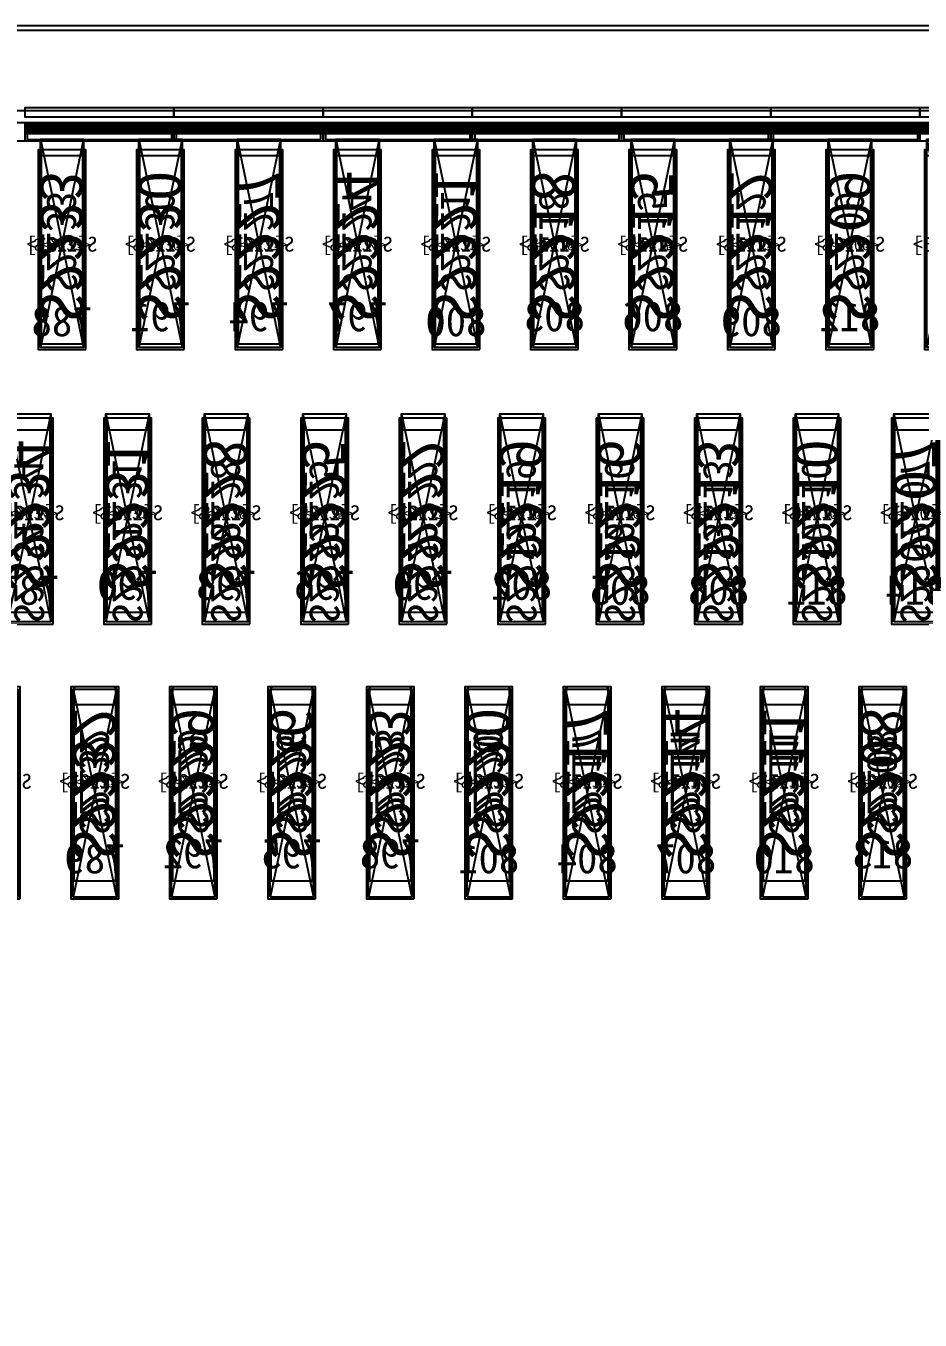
# Model space of a CAD drawing. Header units: millimetres. Extents: x 427 to 2444, y 137 to 817.
# Drawn here: x 1123.9472 to 1124.2469, y 301.2176 to 301.6514 of the extents above; entities that cross this region are included whole.
import ezdxf
from ezdxf.enums import TextEntityAlignment as Align

# ---------------------------------------------------------------- set-up
doc = ezdxf.new("R2010")
doc.units = ezdxf.units.MM
for name, color, linetype in [('L0', 211, 'Continuous'), ('L102', 91, 'Continuous'), ('L114', 213, 'Continuous'), ('L240', 60, 'Continuous'), ('L241', 200, 'Continuous'), ('L242', 51, 'Continuous'), ('L245', 53, 'Continuous'), ('L246', 93, 'Continuous'), ('L247', 13, 'Continuous'), ('L59', 140, 'Continuous'), ('L63', 4, 'Continuous'), ('L98', 150, 'Continuous')]:
    doc.layers.add(name, color=color, linetype=linetype)
doc.styles.add('txt', font='simhei.ttf')

# ---------------------------------------------------------------- blocks, each defined once
blk = doc.blocks.new('HX8394_F_PAD')
at = {"layer": 'L0'}
blk.add_lwpolyline([(-13.86, -0.4025), (-13.86, 0.4025), (13.86, 0.4025), (13.86, -0.4025), (-13.86, -0.4025)], close=True, dxfattribs=at)
at = {"layer": 'L241'}
blk.add_lwpolyline([(-13.9, -0.435), (-13.9, 0.435), (13.9, 0.435), (13.9, -0.435), (-13.9, -0.435)], close=True, dxfattribs=at)
at = {"layer": 'L242'}
for points in [[(11.417, 0.3285), (11.4155, 0.33), (11.4155, 0.392), (11.417, 0.3935), (11.43, 0.3935), (11.4315, 0.392), (11.4315, 0.33), (11.43, 0.3285), (11.417, 0.3285)], [(11.45, 0.3285), (11.4485, 0.33), (11.4485, 0.392), (11.45, 0.3935), (11.463, 0.3935), (11.4645, 0.392), (11.4645, 0.33), (11.463, 0.3285), (11.45, 0.3285)], [(11.483, 0.3285), (11.4815, 0.33), (11.4815, 0.392), (11.483, 0.3935), (11.496, 0.3935), (11.4975, 0.392), (11.4975, 0.33), (11.496, 0.3285), (11.483, 0.3285)], [(11.516, 0.3285), (11.5145, 0.33), (11.5145, 0.392), (11.516, 0.3935), (11.529, 0.3935), (11.5305, 0.392), (11.5305, 0.33), (11.529, 0.3285), (11.516, 0.3285)], [(11.549, 0.3285), (11.5475, 0.33), (11.5475, 0.392), (11.549, 0.3935), (11.562, 0.3935), (11.5635, 0.392), (11.5635, 0.33), (11.562, 0.3285), (11.549, 0.3285)], [(11.582, 0.3285), (11.5805, 0.33), (11.5805, 0.392), (11.582, 0.3935), (11.595, 0.3935), (11.5965, 0.392), (11.5965, 0.33), (11.595, 0.3285), (11.582, 0.3285)], [(11.615, 0.3285), (11.6135, 0.33), (11.6135, 0.392), (11.615, 0.3935), (11.628, 0.3935), (11.6295, 0.392), (11.6295, 0.33), (11.628, 0.3285), (11.615, 0.3285)], [(11.648, 0.3285), (11.6465, 0.33), (11.6465, 0.392), (11.648, 0.3935), (11.661, 0.3935), (11.6625, 0.392), (11.6625, 0.33), (11.661, 0.3285), (11.648, 0.3285)], [(11.681, 0.3285), (11.6795, 0.33), (11.6795, 0.392), (11.681, 0.3935), (11.694, 0.3935), (11.6955, 0.392), (11.6955, 0.33), (11.694, 0.3285), (11.681, 0.3285)], [(11.395, 0.2385), (11.3935, 0.24), (11.3935, 0.302), (11.395, 0.3035), (11.408, 0.3035), (11.4095, 0.302), (11.4095, 0.24), (11.408, 0.2385), (11.395, 0.2385)], [(11.428, 0.2385), (11.4265, 0.24), (11.4265, 0.302), (11.428, 0.3035), (11.441, 0.3035), (11.4425, 0.302), (11.4425, 0.24), (11.441, 0.2385), (11.428, 0.2385)], [(11.461, 0.2385), (11.4595, 0.24), (11.4595, 0.302), (11.461, 0.3035), (11.474, 0.3035), (11.4755, 0.302), (11.4755, 0.24), (11.474, 0.2385), (11.461, 0.2385)], [(11.494, 0.2385), (11.4925, 0.24), (11.4925, 0.302), (11.494, 0.3035), (11.507, 0.3035), (11.5085, 0.302), (11.5085, 0.24), (11.507, 0.2385), (11.494, 0.2385)], [(11.527, 0.2385), (11.5255, 0.24), (11.5255, 0.302), (11.527, 0.3035), (11.54, 0.3035), (11.5415, 0.302), (11.5415, 0.24), (11.54, 0.2385), (11.527, 0.2385)], [(11.56, 0.2385), (11.5585, 0.24), (11.5585, 0.302), (11.56, 0.3035), (11.573, 0.3035), (11.5745, 0.302), (11.5745, 0.24), (11.573, 0.2385), (11.56, 0.2385)], [(11.593, 0.2385), (11.5915, 0.24), (11.5915, 0.302), (11.593, 0.3035), (11.606, 0.3035), (11.6075, 0.302), (11.6075, 0.24), (11.606, 0.2385), (11.593, 0.2385)], [(11.626, 0.2385), (11.6245, 0.24), (11.6245, 0.302), (11.626, 0.3035), (11.639, 0.3035), (11.6405, 0.302), (11.6405, 0.24), (11.639, 0.2385), (11.626, 0.2385)], [(11.659, 0.2385), (11.6575, 0.24), (11.6575, 0.302), (11.659, 0.3035), (11.672, 0.3035), (11.6735, 0.302), (11.6735, 0.24), (11.672, 0.2385), (11.659, 0.2385)], [(11.692, 0.2385), (11.6905, 0.24), (11.6905, 0.302), (11.692, 0.3035), (11.705, 0.3035), (11.7065, 0.302), (11.7065, 0.24), (11.705, 0.2385), (11.692, 0.2385)], [(11.406, 0.1485), (11.4045, 0.15), (11.4045, 0.212), (11.406, 0.2135), (11.419, 0.2135), (11.4205, 0.212), (11.4205, 0.15), (11.419, 0.1485), (11.406, 0.1485)], [(11.439, 0.1485), (11.4375, 0.15), (11.4375, 0.212), (11.439, 0.2135), (11.452, 0.2135), (11.4535, 0.212), (11.4535, 0.15), (11.452, 0.1485), (11.439, 0.1485)], [(11.472, 0.1485), (11.4705, 0.15), (11.4705, 0.212), (11.472, 0.2135), (11.485, 0.2135), (11.4865, 0.212), (11.4865, 0.15), (11.485, 0.1485), (11.472, 0.1485)], [(11.505, 0.1485), (11.5035, 0.15), (11.5035, 0.212), (11.505, 0.2135), (11.518, 0.2135), (11.5195, 0.212), (11.5195, 0.15), (11.518, 0.1485), (11.505, 0.1485)], [(11.538, 0.1485), (11.5365, 0.15), (11.5365, 0.212), (11.538, 0.2135), (11.551, 0.2135), (11.5525, 0.212), (11.5525, 0.15), (11.551, 0.1485), (11.538, 0.1485)], [(11.571, 0.1485), (11.5695, 0.15), (11.5695, 0.212), (11.571, 0.2135), (11.584, 0.2135), (11.5855, 0.212), (11.5855, 0.15), (11.584, 0.1485), (11.571, 0.1485)], [(11.604, 0.1485), (11.6025, 0.15), (11.6025, 0.212), (11.604, 0.2135), (11.617, 0.2135), (11.6185, 0.212), (11.6185, 0.15), (11.617, 0.1485), (11.604, 0.1485)], [(11.637, 0.1485), (11.6355, 0.15), (11.6355, 0.212), (11.637, 0.2135), (11.65, 0.2135), (11.6515, 0.212), (11.6515, 0.15), (11.65, 0.1485), (11.637, 0.1485)], [(11.67, 0.1485), (11.6685, 0.15), (11.6685, 0.212), (11.67, 0.2135), (11.683, 0.2135), (11.6845, 0.212), (11.6845, 0.15), (11.683, 0.1485), (11.67, 0.1485)]]:
    blk.add_lwpolyline(points, close=True, dxfattribs=at)
at = {"layer": 'L247', "style": 'txt'}
for s, p in [('S2209', (11.4235, 0.362666)), ('S2212', (11.4565, 0.362666)), ('S2215', (11.4895, 0.362666)), ('S2218', (11.5225, 0.362666)), ('S2221', (11.5555, 0.362666)), ('S2224', (11.5885, 0.362666)), ('S2227', (11.6215, 0.362666)), ('S2230', (11.6545, 0.362666)), ('S2233', (11.6875, 0.362666)), ('S2207', (11.4015, 0.272666)), ('S2210', (11.4345, 0.272666)), ('S2213', (11.4675, 0.272666)), ('S2216', (11.5005, 0.272666)), ('S2219', (11.5335, 0.272666)), ('S2222', (11.5665, 0.272666)), ('S2225', (11.5995, 0.272666)), ('S2228', (11.6325, 0.272666)), ('S2231', (11.6655, 0.272666)), ('S2234', (11.6985, 0.272666)), ('S2208', (11.4125, 0.182666)), ('S2211', (11.4455, 0.182666)), ('S2214', (11.4785, 0.182666)), ('S2217', (11.5115, 0.182666)), ('S2220', (11.5445, 0.182666)), ('S2223', (11.5775, 0.182666)), ('S2226', (11.6105, 0.182666)), ('S2229', (11.6435, 0.182666)), ('S2232', (11.6765, 0.182666))]:
    blk.add_text(s, height=0.01, rotation=90, dxfattribs=at).set_placement(p, align=Align.MIDDLE_CENTER)
blk = doc.blocks.new('NTBUMP_65X16')
at = {"layer": 'L242'}
blk.add_lwpolyline([(-0.008, -0.0325), (-0.008, 0.0325), (0.008, 0.0325), (0.008, -0.0325), (-0.008, -0.0325)], close=True, dxfattribs=at)
blk = doc.blocks.new('ILI9881C_AA_NTBUMP_PM_875UM')
at = {"layer": 'L241'}
blk.add_lwpolyline([(-13.92, -0.4375), (-13.92, 0.4375), (13.92, 0.4375), (13.92, -0.4375), (-13.92, -0.4375)], close=True, dxfattribs=at)
at = {"rotation": 180}
for p in [(11.4235, 0.365), (11.4565, 0.365), (11.4895, 0.365), (11.5225, 0.365), (11.5555, 0.365), (11.5885, 0.365), (11.6215, 0.365), (11.6545, 0.365), (11.6875, 0.365), (11.4015, 0.275), (11.4345, 0.275), (11.4675, 0.275), (11.5005, 0.275), (11.5335, 0.275), (11.5665, 0.275), (11.5995, 0.275), (11.6325, 0.275), (11.6655, 0.275), (11.6985, 0.275), (11.4125, 0.185), (11.4455, 0.185), (11.4785, 0.185), (11.5115, 0.185), (11.5445, 0.185), (11.5775, 0.185), (11.6105, 0.185), (11.6435, 0.185), (11.6765, 0.185)]:
    blk.add_blockref('NTBUMP_65X16', p, dxfattribs=at)
at = {"layer": 'L246', "style": 'txt'}
for s, p in [('S2209', (11.4235, 0.365)), ('S2212', (11.4565, 0.365)), ('S2215', (11.4895, 0.365)), ('S2218', (11.5225, 0.365)), ('S2221', (11.5555, 0.365)), ('S2224', (11.5885, 0.365)), ('S2227', (11.6215, 0.365)), ('S2230', (11.6545, 0.365)), ('S2233', (11.6875, 0.365)), ('S2207', (11.4015, 0.275)), ('S2210', (11.4345, 0.275)), ('S2216', (11.5005, 0.275)), ('S2219', (11.5335, 0.275)), ('S2222', (11.5665, 0.275)), ('S2225', (11.5995, 0.275)), ('S2228', (11.6325, 0.275)), ('S2231', (11.6655, 0.275)), ('S2234', (11.6985, 0.275)), ('S2213', (11.4675, 0.275)), ('S2208', (11.4125, 0.185)), ('S2211', (11.4455, 0.185)), ('S2214', (11.4785, 0.185)), ('S2217', (11.5115, 0.185)), ('S2220', (11.5445, 0.185)), ('S2223', (11.5775, 0.185)), ('S2226', (11.6105, 0.185)), ('S2229', (11.6435, 0.185)), ('S2232', (11.6765, 0.185))]:
    blk.add_text(s, height=0.015, rotation=90, dxfattribs=at).set_placement(p, align=Align.MIDDLE_CENTER)
for s, p in [('812', (11.4235, 0.341666)), ('809', (11.4565, 0.34)), ('806', (11.4895, 0.341666)), ('803', (11.5225, 0.341666)), ('800', (11.5555, 0.34)), ('797', (11.5885, 0.341666)), ('794', (11.6215, 0.341666)), ('791', (11.6545, 0.341666)), ('788', (11.6875, 0.34)), ('802', (11.5335, 0.251666)), ('799', (11.5665, 0.251666)), ('796', (11.5995, 0.251666)), ('793', (11.6325, 0.251666)), ('790', (11.6655, 0.251666)), ('814', (11.4015, 0.25)), ('811', (11.4345, 0.25)), ('808', (11.4675, 0.25)), ('805', (11.5005, 0.25)), ('787', (11.6985, 0.25)), ('813', (11.4125, 0.161666)), ('810', (11.4455, 0.16)), ('807', (11.4785, 0.16)), ('804', (11.5115, 0.16)), ('801', (11.5445, 0.16)), ('798', (11.5775, 0.161666)), ('795', (11.6105, 0.161666)), ('792', (11.6435, 0.161666)), ('789', (11.6765, 0.16))]:
    blk.add_text(s, height=0.01, dxfattribs=at).set_placement(p, align=Align.MIDDLE_CENTER)
blk = doc.blocks.new('OUT_3BUMP')
at = {"layer": 'L242'}
for points in [[(0, 0.206), (0, 0.271), (0.016, 0.271), (0.016, 0.206), (0, 0.206)], [(0.011, 0.116), (0.011, 0.181), (0.027, 0.181), (0.027, 0.116), (0.011, 0.116)], [(0.022, 0.026), (0.022, 0.091), (0.038, 0.091), (0.038, 0.026), (0.022, 0.026)]]:
    blk.add_lwpolyline(points, close=True, dxfattribs=at)
blk = doc.blocks.new('JD9365Z_PAD_20170829_Y880')
at = {"layer": 'L241'}
blk.add_lwpolyline([(-13.95, -0.41), (-13.95, 0.41), (13.95, 0.41), (13.95, -0.41), (-13.95, -0.41)], close=True, dxfattribs=at)
at = {"row_count": 1, "column_count": 372, "row_spacing": 0.245, "column_spacing": 0.033}
blk.add_blockref('OUT_3BUMP', (1.3835, 0.13), dxfattribs=at)
at = {"layer": 'L240', "style": 'txt'}
for s, p in [('S[1966]', (11.3905, 0.369333)), ('S[1969]', (11.4235, 0.369333)), ('S[1972]', (11.4565, 0.369333)), ('S[1975]', (11.4895, 0.369333)), ('S[1978]', (11.5225, 0.369333)), ('S[1981]', (11.5555, 0.369333)), ('S[1984]', (11.5885, 0.369333)), ('S[1987]', (11.6215, 0.369333)), ('S[1990]', (11.6545, 0.369333)), ('S[1993]', (11.6875, 0.369333)), ('S[1967]', (11.4015, 0.279333)), ('S[1970]', (11.4345, 0.279333)), ('S[1973]', (11.4675, 0.279333)), ('S[1976]', (11.5005, 0.279333)), ('S[1979]', (11.5335, 0.279333)), ('S[1982]', (11.5665, 0.279333)), ('S[1985]', (11.5995, 0.279333)), ('S[1988]', (11.6325, 0.279333)), ('S[1991]', (11.6655, 0.279333)), ('S[1994]', (11.6985, 0.279333)), ('S[1968]', (11.4125, 0.189333)), ('S[1971]', (11.4455, 0.189333)), ('S[1974]', (11.4785, 0.189333)), ('S[1977]', (11.5115, 0.189333)), ('S[1980]', (11.5445, 0.189333)), ('S[1983]', (11.5775, 0.189333)), ('S[1986]', (11.6105, 0.189333)), ('S[1989]', (11.6435, 0.189333)), ('S[1992]', (11.6765, 0.189333)), ('S[1995]', (11.7095, 0.189333))]:
    blk.add_text(s, height=0.005, dxfattribs=at).set_placement(p, align=Align.MIDDLE_CENTER)
blk = doc.blocks.new('NV3052C3P_BUMP_ORI_20190911')
at = {"layer": 'L241'}
blk.add_lwpolyline([(-13.8, -0.398), (-13.8, 0.398), (13.8, 0.398), (13.8, -0.398), (-13.8, -0.398)], close=True, dxfattribs=at)
at = {"layer": 'L242'}
for points in [[(11.4155, 0.32), (11.4155, 0.385), (11.4315, 0.385), (11.4315, 0.32), (11.4155, 0.32)], [(11.4485, 0.32), (11.4485, 0.385), (11.4645, 0.385), (11.4645, 0.32), (11.4485, 0.32)], [(11.4815, 0.32), (11.4815, 0.385), (11.4975, 0.385), (11.4975, 0.32), (11.4815, 0.32)], [(11.5145, 0.32), (11.5145, 0.385), (11.5305, 0.385), (11.5305, 0.32), (11.5145, 0.32)], [(11.5475, 0.32), (11.5475, 0.385), (11.5635, 0.385), (11.5635, 0.32), (11.5475, 0.32)], [(11.5805, 0.32), (11.5805, 0.385), (11.5965, 0.385), (11.5965, 0.32), (11.5805, 0.32)], [(11.6135, 0.32), (11.6135, 0.385), (11.6295, 0.385), (11.6295, 0.32), (11.6135, 0.32)], [(11.6465, 0.32), (11.6465, 0.385), (11.6625, 0.385), (11.6625, 0.32), (11.6465, 0.32)], [(11.6795, 0.32), (11.6795, 0.385), (11.6955, 0.385), (11.6955, 0.32), (11.6795, 0.32)], [(11.3935, 0.23), (11.3935, 0.295), (11.4095, 0.295), (11.4095, 0.23), (11.3935, 0.23)], [(11.4265, 0.23), (11.4265, 0.295), (11.4425, 0.295), (11.4425, 0.23), (11.4265, 0.23)], [(11.4595, 0.23), (11.4595, 0.295), (11.4755, 0.295), (11.4755, 0.23), (11.4595, 0.23)], [(11.4925, 0.23), (11.4925, 0.295), (11.5085, 0.295), (11.5085, 0.23), (11.4925, 0.23)], [(11.5255, 0.23), (11.5255, 0.295), (11.5415, 0.295), (11.5415, 0.23), (11.5255, 0.23)], [(11.5585, 0.23), (11.5585, 0.295), (11.5745, 0.295), (11.5745, 0.23), (11.5585, 0.23)], [(11.5915, 0.23), (11.5915, 0.295), (11.6075, 0.295), (11.6075, 0.23), (11.5915, 0.23)], [(11.6245, 0.23), (11.6245, 0.295), (11.6405, 0.295), (11.6405, 0.23), (11.6245, 0.23)], [(11.6575, 0.23), (11.6575, 0.295), (11.6735, 0.295), (11.6735, 0.23), (11.6575, 0.23)], [(11.6905, 0.23), (11.6905, 0.295), (11.7065, 0.295), (11.7065, 0.23), (11.6905, 0.23)], [(11.4045, 0.14), (11.4045, 0.205), (11.4205, 0.205), (11.4205, 0.14), (11.4045, 0.14)], [(11.4375, 0.14), (11.4375, 0.205), (11.4535, 0.205), (11.4535, 0.14), (11.4375, 0.14)], [(11.4705, 0.14), (11.4705, 0.205), (11.4865, 0.205), (11.4865, 0.14), (11.4705, 0.14)], [(11.5035, 0.14), (11.5035, 0.205), (11.5195, 0.205), (11.5195, 0.14), (11.5035, 0.14)], [(11.5365, 0.14), (11.5365, 0.205), (11.5525, 0.205), (11.5525, 0.14), (11.5365, 0.14)], [(11.5695, 0.14), (11.5695, 0.205), (11.5855, 0.205), (11.5855, 0.14), (11.5695, 0.14)], [(11.6025, 0.14), (11.6025, 0.205), (11.6185, 0.205), (11.6185, 0.14), (11.6025, 0.14)], [(11.6355, 0.14), (11.6355, 0.205), (11.6515, 0.205), (11.6515, 0.14), (11.6355, 0.14)], [(11.6685, 0.14), (11.6685, 0.205), (11.6845, 0.205), (11.6845, 0.14), (11.6685, 0.14)]]:
    blk.add_lwpolyline(points, close=True, dxfattribs=at)
at = {"layer": 'L245', "style": 'txt'}
for s, p in [('S<2206>', (11.390473, 0.353333)), ('S<2209>', (11.423473, 0.353333)), ('S<2212>', (11.456473, 0.353333)), ('S<2215>', (11.489473, 0.353333)), ('S<2218>', (11.522473, 0.353333)), ('S<2221>', (11.555473, 0.353333)), ('S<2224>', (11.588473, 0.353333)), ('S<2227>', (11.621473, 0.353333)), ('S<2230>', (11.654473, 0.353333)), ('S<2233>', (11.687473, 0.353333)), ('S<2207>', (11.401473, 0.263333)), ('S<2210>', (11.434473, 0.263333)), ('S<2213>', (11.467473, 0.263333)), ('S<2216>', (11.500473, 0.263333)), ('S<2219>', (11.533473, 0.263333)), ('S<2222>', (11.566473, 0.263333)), ('S<2225>', (11.599473, 0.263333)), ('S<2228>', (11.632473, 0.263333)), ('S<2231>', (11.665473, 0.263333)), ('S<2234>', (11.698473, 0.263333)), ('S<2208>', (11.412473, 0.173333)), ('S<2211>', (11.445473, 0.173333)), ('S<2214>', (11.478473, 0.173333)), ('S<2217>', (11.511473, 0.173333)), ('S<2220>', (11.544473, 0.173333)), ('S<2223>', (11.577473, 0.173333)), ('S<2226>', (11.610473, 0.173333)), ('S<2229>', (11.643473, 0.173333)), ('S<2232>', (11.676473, 0.173333)), ('S<2235>', (11.709473, 0.173333))]:
    blk.add_text(s, height=0.005, dxfattribs=at).set_placement(p, align=Align.MIDDLE_CENTER)
blk = doc.blocks.new('BUMP_14_65')
at = {"layer": 'L242'}
blk.add_lwpolyline([(-0.007, -0.022), (-0.007, 0.043), (0.007, 0.043), (0.007, -0.022), (-0.007, -0.022)], close=True, dxfattribs=at)
blk = doc.blocks.new('FL11283_A_OTHER')
at = {"layer": 'L102'}
blk.add_lwpolyline([(0, 0), (0, 0.41), (13.86, 0.41), (13.86, 0), (0, 0)], close=True, dxfattribs=at)
at = {"layer": 'L241'}
blk.add_lwpolyline([(-13.86, -0.41), (-13.86, 0.41), (13.86, 0.41), (13.86, 0.404), (-13.854, 0.404), (-13.854, -0.404), (13.854, -0.404), (13.854, 0.404), (13.86, 0.404), (13.86, -0.41), (-13.86, -0.41)], close=True, dxfattribs=at)
at = {"layer": 'L59'}
blk.add_lwpolyline([(-13.86, -0.41), (-13.86, 0.41), (13.86, 0.41), (13.86, -0.41), (-13.86, -0.41)], close=True, dxfattribs=at)
for p in [(11.4235, 0.358), (11.4565, 0.358), (11.4895, 0.358), (11.5225, 0.358), (11.5555, 0.358), (11.5885, 0.358), (11.6215, 0.358), (11.6545, 0.358), (11.6875, 0.358), (11.4015, 0.268), (11.4345, 0.268), (11.4675, 0.268), (11.5005, 0.268), (11.5335, 0.268), (11.5665, 0.268), (11.5995, 0.268), (11.6325, 0.268), (11.6655, 0.268), (11.6985, 0.268), (11.4125, 0.178), (11.4455, 0.178), (11.4785, 0.178), (11.5115, 0.178), (11.5445, 0.178), (11.5775, 0.178), (11.6105, 0.178), (11.6435, 0.178), (11.6765, 0.178)]:
    blk.add_blockref('BUMP_14_65', p)
at = {"layer": 'L102', "style": 'txt'}
for s, p in [('S2209', (11.4235, 0.370166)), ('S2212', (11.4565, 0.370166)), ('S2215', (11.4895, 0.370166)), ('S2218', (11.5225, 0.370166)), ('S2221', (11.5555, 0.370166)), ('S2224', (11.5885, 0.370166)), ('S2227', (11.6215, 0.370166)), ('S2230', (11.6545, 0.370166)), ('S2233', (11.6875, 0.370166)), ('S2207', (11.4015, 0.259166)), ('S2210', (11.4345, 0.259166)), ('S2213', (11.4675, 0.259166)), ('S2216', (11.5005, 0.259166)), ('S2219', (11.5335, 0.259166)), ('S2222', (11.5665, 0.259166)), ('S2225', (11.5995, 0.259166)), ('S2228', (11.6325, 0.259166)), ('S2231', (11.6655, 0.259166)), ('S2234', (11.6985, 0.259166)), ('S2208', (11.4125, 0.188166)), ('S2211', (11.4455, 0.188166)), ('S2214', (11.4785, 0.188166)), ('S2217', (11.5115, 0.188166)), ('S2220', (11.5445, 0.188166)), ('S2223', (11.5775, 0.188166)), ('S2226', (11.6105, 0.188166)), ('S2229', (11.6435, 0.188166)), ('S2232', (11.6765, 0.188166))]:
    blk.add_text(s, height=0.01, rotation=90, dxfattribs=at).set_placement(p, align=Align.MIDDLE_CENTER)
blk = doc.blocks.new('GC9702_LCDPAD_BUMP')
at = {"layer": 'L242'}
blk.add_lwpolyline([(-0.008, -0.0325), (-0.008, 0.0325), (0.008, 0.0325), (0.008, -0.0325), (-0.008, -0.0325)], close=True, dxfattribs=at)
blk = doc.blocks.new('GC9702_BUMP_NOCOMPENSATION')
at = {"layer": 'L114', "const_width": 0.004}
for points in [[(11.35, 0.378), (11.4, 0.378)], [(11.35, 0.378), (11.4, 0.378)], [(11.35, 0.378), (11.4, 0.378)], [(11.35, 0.378), (11.4, 0.378)], [(11.4, 0.378), (11.45, 0.378)], [(11.4, 0.378), (11.45, 0.378)], [(11.4, 0.378), (11.45, 0.378)], [(11.4, 0.378), (11.45, 0.378)], [(11.45, 0.378), (11.5, 0.378)], [(11.45, 0.378), (11.5, 0.378)], [(11.45, 0.378), (11.5, 0.378)], [(11.45, 0.378), (11.5, 0.378)], [(11.5, 0.378), (11.55, 0.378)], [(11.5, 0.378), (11.55, 0.378)], [(11.5, 0.378), (11.55, 0.378)], [(11.5, 0.378), (11.55, 0.378)], [(11.55, 0.378), (11.6, 0.378)], [(11.55, 0.378), (11.6, 0.378)], [(11.55, 0.378), (11.6, 0.378)], [(11.55, 0.378), (11.6, 0.378)], [(11.6, 0.378), (11.65, 0.378)], [(11.6, 0.378), (11.65, 0.378)], [(11.6, 0.378), (11.65, 0.378)], [(11.6, 0.378), (11.65, 0.378)], [(11.65, 0.378), (11.7, 0.378)], [(11.65, 0.378), (11.7, 0.378)], [(11.65, 0.378), (11.7, 0.378)], [(11.65, 0.378), (11.7, 0.378)]]:
    blk.add_lwpolyline(points, dxfattribs=at)
at = {"layer": 'L114'}
for points in [[(11.35, 0.374), (11.35, 0.38), (11.4, 0.38), (11.4, 0.374), (11.35, 0.374)], [(11.35, 0.374), (11.35, 0.38), (11.4, 0.38), (11.4, 0.374), (11.35, 0.374)], [(11.4, 0.374), (11.4, 0.38), (11.45, 0.38), (11.45, 0.374), (11.4, 0.374)], [(11.4, 0.374), (11.4, 0.38), (11.45, 0.38), (11.45, 0.374), (11.4, 0.374)], [(11.40074, 0.37443), (11.40074, 0.379), (11.44918, 0.379), (11.44918, 0.37443), (11.40074, 0.37443)], [(11.40074, 0.37443), (11.40074, 0.379), (11.44918, 0.379), (11.44918, 0.37443), (11.40074, 0.37443)], [(11.45, 0.374), (11.45, 0.38), (11.5, 0.38), (11.5, 0.374), (11.45, 0.374)], [(11.45, 0.374), (11.45, 0.38), (11.5, 0.38), (11.5, 0.374), (11.45, 0.374)], [(11.45074, 0.37443), (11.45074, 0.379), (11.49918, 0.379), (11.49918, 0.37443), (11.45074, 0.37443)], [(11.45074, 0.37443), (11.45074, 0.379), (11.49918, 0.379), (11.49918, 0.37443), (11.45074, 0.37443)], [(11.5, 0.374), (11.5, 0.38), (11.55, 0.38), (11.55, 0.374), (11.5, 0.374)], [(11.5, 0.374), (11.5, 0.38), (11.55, 0.38), (11.55, 0.374), (11.5, 0.374)], [(11.50074, 0.37443), (11.50074, 0.379), (11.54918, 0.379), (11.54918, 0.37443), (11.50074, 0.37443)], [(11.50074, 0.37443), (11.50074, 0.379), (11.54918, 0.379), (11.54918, 0.37443), (11.50074, 0.37443)], [(11.55, 0.374), (11.55, 0.38), (11.6, 0.38), (11.6, 0.374), (11.55, 0.374)], [(11.55, 0.374), (11.55, 0.38), (11.6, 0.38), (11.6, 0.374), (11.55, 0.374)], [(11.55074, 0.37443), (11.55074, 0.379), (11.59918, 0.379), (11.59918, 0.37443), (11.55074, 0.37443)], [(11.55074, 0.37443), (11.55074, 0.379), (11.59918, 0.379), (11.59918, 0.37443), (11.55074, 0.37443)], [(11.6, 0.374), (11.6, 0.38), (11.65, 0.38), (11.65, 0.374), (11.6, 0.374)], [(11.6, 0.374), (11.6, 0.38), (11.65, 0.38), (11.65, 0.374), (11.6, 0.374)], [(11.60074, 0.37443), (11.60074, 0.379), (11.64918, 0.379), (11.64918, 0.37443), (11.60074, 0.37443)], [(11.60074, 0.37443), (11.60074, 0.379), (11.64918, 0.379), (11.64918, 0.37443), (11.60074, 0.37443)], [(11.65, 0.374), (11.65, 0.38), (11.7, 0.38), (11.7, 0.374), (11.65, 0.374)], [(11.65, 0.374), (11.65, 0.38), (11.7, 0.38), (11.7, 0.374), (11.65, 0.374)], [(11.65074, 0.37443), (11.65074, 0.379), (11.69918, 0.379), (11.69918, 0.37443), (11.65074, 0.37443)], [(11.65074, 0.37443), (11.65074, 0.379), (11.69918, 0.379), (11.69918, 0.37443), (11.65074, 0.37443)]]:
    blk.add_lwpolyline(points, close=True, dxfattribs=at)
at = {"layer": 'L241'}
for points in [[(11.35, 0.382), (11.35, 0.385), (11.4, 0.385), (11.4, 0.382), (11.35, 0.382)], [(11.35, 0.382), (11.35, 0.385), (11.4, 0.385), (11.4, 0.382), (11.35, 0.382)], [(11.4, 0.382), (11.4, 0.385), (11.45, 0.385), (11.45, 0.382), (11.4, 0.382)], [(11.4, 0.382), (11.4, 0.385), (11.45, 0.385), (11.45, 0.382), (11.4, 0.382)], [(11.45, 0.382), (11.45, 0.385), (11.5, 0.385), (11.5, 0.382), (11.45, 0.382)], [(11.45, 0.382), (11.45, 0.385), (11.5, 0.385), (11.5, 0.382), (11.45, 0.382)], [(11.5, 0.382), (11.5, 0.385), (11.55, 0.385), (11.55, 0.382), (11.5, 0.382)], [(11.5, 0.382), (11.5, 0.385), (11.55, 0.385), (11.55, 0.382), (11.5, 0.382)], [(11.55, 0.382), (11.55, 0.385), (11.6, 0.385), (11.6, 0.382), (11.55, 0.382)], [(11.55, 0.382), (11.55, 0.385), (11.6, 0.385), (11.6, 0.382), (11.55, 0.382)], [(11.6, 0.382), (11.6, 0.385), (11.65, 0.385), (11.65, 0.382), (11.6, 0.382)], [(11.6, 0.382), (11.6, 0.385), (11.65, 0.385), (11.65, 0.382), (11.6, 0.382)], [(11.65, 0.382), (11.65, 0.385), (11.7, 0.385), (11.7, 0.382), (11.65, 0.382)], [(11.65, 0.382), (11.65, 0.385), (11.7, 0.385), (11.7, 0.382), (11.65, 0.382)]]:
    blk.add_lwpolyline(points, close=True, dxfattribs=at)
at = {"row_count": 1, "column_count": 413, "row_spacing": 0.065, "column_spacing": 0.033}
for p in [(0.0055, 0.3365), (0.0165, 0.2445), (0.0275, 0.1525)]:
    blk.add_blockref('GC9702_LCDPAD_BUMP', p, dxfattribs=at)
at = {"layer": 'L98', "style": 'txt'}
for s, p in [('S<2209>', (11.4235, 0.33917)), ('S<2212>', (11.4565, 0.33917)), ('S<2215>', (11.4895, 0.33917)), ('S<2218>', (11.5225, 0.33917)), ('S<2221>', (11.5555, 0.33917)), ('S<2224>', (11.5885, 0.33917)), ('S<2227>', (11.6215, 0.33917)), ('S<2230>', (11.6545, 0.33917)), ('S<2233>', (11.6875, 0.33917)), ('S<2207>', (11.4015, 0.24917)), ('S<2210>', (11.4345, 0.24917)), ('S<2213>', (11.4675, 0.24917)), ('S<2216>', (11.5005, 0.24917)), ('S<2219>', (11.5335, 0.24917)), ('S<2222>', (11.5665, 0.24917)), ('S<2225>', (11.5995, 0.24917)), ('S<2228>', (11.6325, 0.24917)), ('S<2231>', (11.6655, 0.24917)), ('S<2234>', (11.6985, 0.24917)), ('S<2208>', (11.4125, 0.15917)), ('S<2211>', (11.4455, 0.15917)), ('S<2214>', (11.4785, 0.15917)), ('S<2217>', (11.5115, 0.15917)), ('S<2220>', (11.5445, 0.15917)), ('S<2223>', (11.5775, 0.15917)), ('S<2226>', (11.6105, 0.15917)), ('S<2229>', (11.6435, 0.15917)), ('S<2232>', (11.6765, 0.15917))]:
    blk.add_text(s, height=0.004, rotation=180, dxfattribs=at).set_placement(p, align=Align.MIDDLE_CENTER)
blk = doc.blocks.new('IC_GDS_ALL')
for name, p in [('HX8394_F_PAD', (0, 0.004)), ('ILI9881C_AA_NTBUMP_PM_875UM', (0, 0)), ('GC9702_BUMP_NOCOMPENSATION', (0, 0.0265)), ('NV3052C3P_BUMP_ORI_20190911', (0, 0.0125)), ('JD9365Z_PAD_20170829_Y880', (0, -0.0035)), ('FL11283_A_OTHER', (0, -0.0035))]:
    blk.add_blockref(name, p)
blk = doc.blocks.new('OUTPUT_PAD_SD')
at = {"color": 5, "linetype": 'Continuous'}
blk.add_lwpolyline([(0.00225, 0.078), (0.01675, 0.00825), (0.01675, 0.078), (0.00225, 0.00825)], dxfattribs=at)
at = {"layer": 'L63', "color": 5}
blk.add_lwpolyline([(0.00225, 0.00825), (0.00225, 0.078), (0.01675, 0.078), (0.01675, 0.00825), (0.00225, 0.00825)], close=True, dxfattribs=at)
blk = doc.blocks.new('OUTPUT_PAD_GATE')
at = {"color": 5, "linetype": 'Continuous'}
blk.add_lwpolyline([(0.00175, 0.07125), (0.01625, 0.0015), (0.01625, 0.07125), (0.00175, 0.0015)], dxfattribs=at)
at = {"layer": 'L63', "color": 5}
blk.add_lwpolyline([(0.00175, 0.0015), (0.00175, 0.07125), (0.01625, 0.07125), (0.01625, 0.0015), (0.00175, 0.0015)], close=True, dxfattribs=at)
blk = doc.blocks.new('IC_PAD_ALL')
at = {"row_count": 1, "row_spacing": 0.0685, "column_spacing": 0.066}
for name, p, column_count in [('OUTPUT_PAD_GATE', (0.004, 0.68425), 414), ('OUTPUT_PAD_SD', (0.0365, 0.6775), 414), ('OUTPUT_PAD_GATE', (0.026, 0.59225), 414), ('OUTPUT_PAD_SD', (0.0585, 0.5855), 413), ('OUTPUT_PAD_GATE', (-0.018, 0.5), 414), ('OUTPUT_PAD_SD', (0.0145, 0.49325), 414)]:
    blk.add_blockref(name, p, dxfattribs=dict(at, column_count=column_count))
blk = doc.blocks.new('IC_ALL')
at = {"yscale": -1, "rotation": 180}
blk.add_blockref('IC_GDS_ALL', (14, 0.4375), dxfattribs=at)
blk.add_blockref('IC_PAD_ALL', (0.3525, 0.083))
blk = doc.blocks.new('IC_FPC_OLB_ALL')
blk.add_blockref('IC_ALL', (1.188, 1.0245))

msp = doc.modelspace()

# ---------------------------------------------------------------- block references
msp.add_blockref('IC_FPC_OLB_ALL', (1120.45883, 299.75037))

doc.saveas('drawing.dxf')
